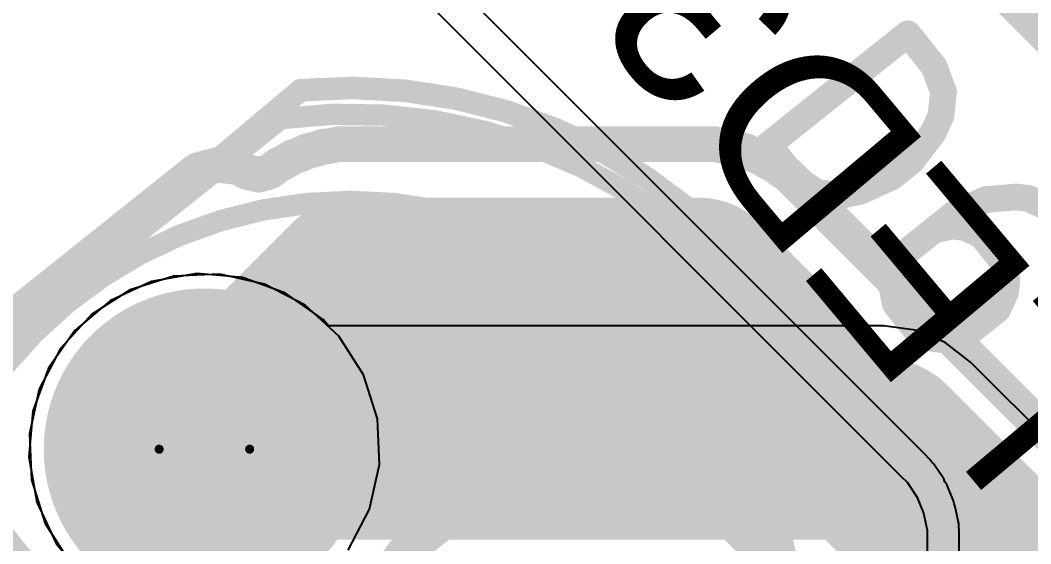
# Model space of a CAD drawing. Header units: inches. Extents: x 0 to 12.4, y -0.6 to 2.2.
# Drawn here: x 1.4063 to 1.6296, y 0.997 to 1.1127 of the extents above; entities that cross this region are included whole.
import ezdxf

# ---------------------------------------------------------------- set-up
doc = ezdxf.new("R2010")
doc.units = ezdxf.units.IN
doc.header["$MEASUREMENT"] = 0
for name, color, linetype in [('Bottom Layer', 5, 'Continuous'), ('Bottom Solder', 6, 'Continuous'), ('Dimension', 6, 'Continuous'), ('Drill Drawing', 1, 'Continuous'), ('Mechanical 4', 56, 'Continuous'), ('Multi-Layer', 9, 'Continuous'), ('Pad Holes', 156, 'Continuous'), ('Top Layer', 1, 'Continuous'), ('Top Overlay', 2, 'Continuous'), ('Top Solder', 216, 'Continuous')]:
    doc.layers.add(name, color=color, linetype=linetype)
doc.styles.add('Arial', font='', dxfattribs={"height": 0.2})
doc.styles.get('Arial').set_extended_font_data('Arial')

# ---------------------------------------------------------------- blocks, each defined once
blk = doc.blocks.new('IR333_A_52')
at = {"layer": 'Bottom Layer'}
h = blk.add_hatch(color=5, dxfattribs=at)
edge = h.paths.add_edge_path()
edge.add_arc((0.0499999, 0), 0.031496, 0, 360)
at = {"layer": 'Bottom Solder'}
h = blk.add_hatch(color=6, dxfattribs=at)
edge = h.paths.add_edge_path()
edge.add_arc((0.0499999, 0), 0.035496, 0, 360)
at = {"layer": 'Multi-Layer'}
h = blk.add_hatch(color=9, dxfattribs=at)
edge = h.paths.add_edge_path()
edge.add_arc((0.0499999, 0), 0.031496, 0, 360)
at = {"layer": 'Pad Holes'}
h = blk.add_hatch(color=7, dxfattribs=at)
edge = h.paths.add_edge_path()
edge.add_arc((0.0499999, 0), 0.017717, 0, 360)
at = {"layer": 'Top Layer'}
h = blk.add_hatch(color=1, dxfattribs=at)
edge = h.paths.add_edge_path()
edge.add_arc((0.0499999, 0), 0.031496, 0, 360)
at = {"layer": 'Top Solder'}
h = blk.add_hatch(color=216, dxfattribs=at)
edge = h.paths.add_edge_path()
edge.add_arc((0.0499999, 0), 0.035496, 0, 360)
at = {"layer": 'Top Overlay', "const_width": 0.005}
for points in [[(-0.1181102, 0, -0.7350501228491367), (0.0970696, 0.0672869)], [(0.0970696, -0.0672869, -0.7350501228491367), (-0.1181102, 0)]]:
    blk.add_lwpolyline(points, format="xyb", dxfattribs=at)
for points in [[(0.0970696, 0.0672869), (0.0970696, -0.067287)], [(0.0599998, -0.044), (0.0400003, -0.0440001)]]:
    blk.add_lwpolyline(points, dxfattribs=at)
at = {"layer": 'Top Overlay', "const_width": 0.0025}
for points in [[(0.0387503, -0.0440001, 1), (0.0412503, -0.0440001, 1)], [(0.0587498, -0.044, 1), (0.0612498, -0.044, 1)], [(0.0958196, -0.0672869, 1), (0.0983196, -0.0672869, 1)], [(0.0958196, -0.067287, 1), (0.0983196, -0.067287, 1)]]:
    blk.add_lwpolyline(points, format="xyb", close=True, dxfattribs=at)

msp = doc.modelspace()

# ---------------------------------------------------------------- linework, layer by layer
at = {"layer": 'Bottom Layer'}
for p, q in [((1.605983, 1.0170474), (1.4206642, 1.2023665)), ((1.4156175, 1.1973198), (1.6009365, 1.0120005)), ((1.450392, 1.0566096), (1.4402655, 1.0561674)), ((1.4602879, 1.0544157), (1.450392, 1.0566096)), ((1.4402655, 1.0561674), (1.4305984, 1.0531194)), ((1.4692789, 1.0497353), (1.4602879, 1.0544157)), ((1.4305984, 1.0531194), (1.4220496, 1.0476732)), ((1.476752, 1.0428874), (1.4692789, 1.0497353)), ((1.4220496, 1.0476732), (1.4152017, 1.0402001)), ((1.4821982, 1.0343386), (1.476752, 1.0428874)), ((1.4152017, 1.0402001), (1.4105213, 1.0312091)), ((1.4852462, 1.0246715), (1.4821982, 1.0343386)), ((1.4105213, 1.0312091), (1.4083274, 1.0213132)), ((1.4856884, 1.014545), (1.4852462, 1.0246715)), ((1.4083274, 1.0213132), (1.4087696, 1.0111867)), ((1.607354, 1.0156765), (1.605983, 1.0170474)), ((1.4834945, 1.0046491), (1.4856884, 1.014545)), ((1.6077446, 1.015092), (1.607354, 1.0156765)), ((1.6082418, 1.0145948), (1.6077446, 1.015092)), ((1.6103961, 1.0113707), (1.6082418, 1.0145948)), ((1.6009365, 1.0120005), (1.6023075, 1.0106296)), ((1.4087696, 1.0111867), (1.4118176, 1.0015196)), ((1.6023075, 1.0106296), (1.6044618, 1.0074055)), ((1.6106651, 1.0107212), (1.6103961, 1.0113707)), ((1.6110556, 1.0101368), (1.6106651, 1.0107212)), ((1.6125395, 1.0065544), (1.6110556, 1.0101368)), ((1.6044618, 1.0074055), (1.6059457, 1.0038231)), ((1.6126766, 1.0058651), (1.6125395, 1.0065544)), ((1.6129457, 1.0052155), (1.6126766, 1.0058651)), ((1.6137022, 1.0014124), (1.6129457, 1.0052155)), ((1.4788141, 0.9956581), (1.4834945, 1.0046491)), ((1.6059457, 1.0038231), (1.6067022, 1.00002)), ((1.4118176, 1.0015196), (1.4172638, 0.9929708)), ((1.6137022, 1.0007093), (1.6137022, 1.0014124)), ((1.6138393, 1.00002), (1.6137022, 1.0007093)), ((1.6067022, 1.00002), (1.6067022, 0.9980812)), ((1.6138393, 0.9980812), (1.6138393, 1.00002)), ((1.6067022, 0.9980812), (1.6067022, 0.6699006)), ((1.6138393, 0.6699006), (1.6138393, 0.9980812))]:
    msp.add_line(p, q, dxfattribs=at)
at = {"layer": 'Dimension'}
for points, const_width in [([(1.6143704, 1.1280377), (1.6697864, 1.0726217)], 0.007874), ([(1.4688731, 1.0833646), (1.4696755, 1.0837509)], 0.007874), ([(1.4696755, 1.0837509), (1.4699421, 1.0838118)], 0.007874), ([(1.4699421, 1.0838118), (1.4699427, 1.083812)], 0.007874), ([(1.4699427, 1.083812), (1.4711452, 1.0840865)], 0.007874), ([(1.4711452, 1.0840865), (1.4716708, 1.0842379)], 0.007874), ([(1.4716708, 1.0842379), (1.4730931, 1.0847355)], 0.007874), ([(1.4730931, 1.0847355), (1.4733654, 1.0847662)], 0.007874), ([(1.4733654, 1.0847662), (1.4733655, 1.0847662)], 0.007874), ([(1.4733655, 1.0847662), (1.4745905, 1.0849043)], 0.007874), ([(1.4745905, 1.0849043), (1.4751298, 1.0849959)], 0.007874), ([(1.4751298, 1.0849959), (1.4763318, 1.0852702)], 0.007874), ([(1.4763318, 1.0852702), (1.4763322, 1.0852703)], 0.007874), ([(1.4763322, 1.0852703), (1.4765994, 1.0853313)], 0.007874), ([(1.4765994, 1.0853313), (1.4837013, 1.0853313)], 0.007874), ([(1.4837013, 1.0853313), (1.5579649, 1.0853313)], 0.007874), ([(1.5579649, 1.0853313), (1.559746, 1.0853313)], 0.007874), ([(1.559746, 1.0853313), (1.5600133, 1.0852703)], 0.007874), ([(1.5600133, 1.0852703), (1.5600135, 1.0852702)], 0.007874), ([(1.5600135, 1.0852702), (1.5612154, 1.0849959)], 0.007874), ([(1.5612154, 1.0849959), (1.5617548, 1.0849043)], 0.007874), ([(1.5617548, 1.0849043), (1.5629799, 1.0847662)], 0.007874), ([(1.5629799, 1.0847662), (1.56298, 1.0847662)], 0.007874), ([(1.56298, 1.0847662), (1.5632523, 1.0847355)], 0.007874), ([(1.5632523, 1.0847355), (1.5635108, 1.0846451)], 0.007874), ([(1.5635108, 1.0846451), (1.5635109, 1.084645)], 0.007874), ([(1.5635109, 1.084645), (1.5638553, 1.0845245)], 0.007874), ([(1.5638553, 1.0845245), (1.5646746, 1.0842378)], 0.007874), ([(1.5646746, 1.0842378), (1.5652004, 1.0840864)], 0.007874), ([(1.5652004, 1.0840864), (1.5664024, 1.083812)], 0.007874), ([(1.5664024, 1.083812), (1.5664028, 1.0838119)], 0.007874), ([(1.5664028, 1.0838119), (1.5666699, 1.0837509)], 0.007874), ([(1.5666699, 1.0837509), (1.5669167, 1.0836321)], 0.007874), ([(1.4646347, 1.0813235), (1.4651136, 1.0815882)], 0.007874), ([(1.4651136, 1.0815882), (1.4661575, 1.0822441)], 0.007874), ([(1.4661575, 1.0822441), (1.4661579, 1.0822443)], 0.007874), ([(1.4661579, 1.0822443), (1.4663896, 1.0823899)], 0.007874), ([(1.4663896, 1.0823899), (1.466648, 1.0824803)], 0.007874), ([(1.466648, 1.0824803), (1.4666482, 1.0824804)], 0.007874), ([(1.4666482, 1.0824804), (1.4678119, 1.0828876)], 0.007874), ([(1.4678119, 1.0828876), (1.4683173, 1.0830969)], 0.007874), ([(1.4683173, 1.0830969), (1.4688731, 1.0833646)], 0.007874), ([(1.5669167, 1.0836321), (1.5669169, 1.083632)], 0.007874), ([(1.5669169, 1.083632), (1.5680279, 1.083097)], 0.007874), ([(1.5680279, 1.083097), (1.5685333, 1.0828876)], 0.007874), ([(1.5685333, 1.0828876), (1.5699557, 1.0823899)], 0.007874), ([(1.5699557, 1.0823899), (1.5701876, 1.0822442)], 0.007874), ([(1.5701876, 1.0822442), (1.5701877, 1.0822441)], 0.007874), ([(1.5701877, 1.0822441), (1.5712315, 1.0815883)], 0.007874), ([(1.5712315, 1.0815883), (1.5717105, 1.0813235)], 0.007874), ([(1.4450175, 1.079169), (1.4454318, 1.0794275)], 0.007874), ([(1.4454318, 1.0794275), (1.445432, 1.0794276)], 0.007874), ([(1.445432, 1.0794276), (1.4457433, 1.0796217)], 0.007874), ([(1.4457433, 1.0796217), (1.4460981, 1.0797151)], 0.007874), ([(1.4460981, 1.0797151), (1.4460982, 1.0797152)], 0.007874), ([(1.4460982, 1.0797152), (1.4495831, 1.0806326)], 0.007874), ([(1.4495831, 1.0806326), (1.4495832, 1.0806326)], 0.007874), ([(1.4495832, 1.0806326), (1.4500206, 1.0807477)], 0.007874), ([(1.4500206, 1.0807477), (1.4504701, 1.0806971)], 0.007874), ([(1.4504701, 1.0806971), (1.4504702, 1.0806971)], 0.007874), ([(1.4504702, 1.0806971), (1.4539663, 1.0803032)], 0.007874), ([(1.4539663, 1.0803032), (1.4544159, 1.0802525)], 0.007874), ([(1.4544159, 1.0802525), (1.4548167, 1.080043)], 0.007874), ([(1.4548167, 1.080043), (1.4548169, 1.0800429)], 0.007874), ([(1.4548169, 1.0800429), (1.4566096, 1.0791055)], 0.007874), ([(1.4590647, 1.0785536), (1.4614685, 1.0792978)], 0.007874), ([(1.4614685, 1.0792978), (1.4616515, 1.0794128)], 0.007874), ([(1.4616515, 1.0794128), (1.4620984, 1.0797298)], 0.007874), ([(1.4620984, 1.0797298), (1.4630624, 1.0804985)], 0.007874), ([(1.4630624, 1.0804985), (1.4630628, 1.0804988)], 0.007874), ([(1.4630628, 1.0804988), (1.4632769, 1.0806695)], 0.007874), ([(1.4632769, 1.0806695), (1.4635236, 1.0807884)], 0.007874), ([(1.4635236, 1.0807884), (1.4635241, 1.0807886)], 0.007874), ([(1.4635241, 1.0807886), (1.4646347, 1.0813235)], 0.007874), ([(1.5717105, 1.0813235), (1.5728216, 1.0807884)], 0.007874), ([(1.5728216, 1.0807884), (1.5728217, 1.0807883)], 0.007874), ([(1.5728217, 1.0807883), (1.5730685, 1.0806695)], 0.007874), ([(1.5730685, 1.0806695), (1.5738543, 1.0800429)], 0.007874), ([(1.5738543, 1.0800429), (1.5742466, 1.07973)], 0.007874), ([(1.5742466, 1.07973), (1.5746931, 1.0794132)], 0.007874), ([(1.5746931, 1.0794132), (1.5750482, 1.0791901)], 0.007874), ([(1.3883459, 1.0339946), (1.4447883, 1.0790069)], 0.007874), ([(1.4447883, 1.0790069), (1.4447887, 1.0790072)], 0.007874), ([(1.4447887, 1.0790072), (1.4448983, 1.0790946)], 0.007874), ([(1.4448983, 1.0790946), (1.445017, 1.0791687)], 0.007874), ([(1.445017, 1.0791687), (1.4450175, 1.079169)], 0.007874), ([(1.4566096, 1.0791055), (1.4590647, 1.0785536)], 0.007874), ([(1.5750482, 1.0791901), (1.5759691, 1.0786114)], 0.007874), ([(1.5759691, 1.0786114), (1.5772285, 1.077352)], 0.007874), ([(1.5772285, 1.077352), (1.5772286, 1.077352)], 0.007874), ([(1.5772286, 1.077352), (1.6645518, 0.9900287)], 0.007874), ([(1.4452837, 1.0189489), (1.4801504, 1.0538155)], 0.0393701), ([(1.4801504, 1.0538155), (1.556195, 1.0538155)], 0.0393701), ([(1.556195, 1.0538155), (1.6447777, 0.9652328)], 0.0393701), ([(1.5074203, 1.0203983), (1.5091324, 1.0217987)], 0.007874), ([(1.5091324, 1.0217987), (1.5112868, 1.0222998)], 0.007874), ([(1.5112868, 1.0222998), (1.5411187, 1.0222998)], 0.007874), ([(1.5411187, 1.0222998), (1.5429869, 1.0219282)], 0.007874), ([(1.5429869, 1.0219282), (1.5445707, 1.0208699)], 0.007874), ([(1.5065019, 1.018386), (1.5074203, 1.0203983)], 0.007874), ([(1.5445707, 1.0208699), (1.6118321, 0.9536085)], 0.007874), ([(1.5065019, 1.018386), (1.5065658, 1.016175)], 0.007874), ([(1.5065658, 1.016175), (1.5070826, 1.014212)], 0.007874), ([(1.5065874, 1.0098167), (1.5070826, 1.014212)], 0.007874), ([(1.3933268, 1.0082952), (1.4315255, 0.9603967)], 0.007874), ([(1.5045379, 1.0058971), (1.5065874, 1.0098167)], 0.007874), ([(1.503836, 1.0051906), (1.5045379, 1.0058971)], 0.007874), ([(1.4912254, 0.9951339), (1.503836, 1.0051906)], 0.007874), ([(1.4897124, 0.9930686), (1.4912254, 0.9951339)], 0.007874)]:
    msp.add_lwpolyline(points, dxfattribs=dict(at, const_width=const_width))
for points, const_width in [([(1.467707, 1.0837509, 1), (1.471644, 1.0837509, 1)], 0.003937), ([(1.467707, 1.0837509, 1), (1.471644, 1.0837509, 1)], 0.003937), ([(1.4679736, 1.0838118, 1), (1.4719106, 1.0838118, 1)], 0.003937), ([(1.4679736, 1.0838118, 1), (1.4719106, 1.0838118, 1)], 0.003937), ([(1.4679742, 1.083812, 1), (1.4719112, 1.083812, 1)], 0.003937), ([(1.4679742, 1.083812, 1), (1.4719112, 1.083812, 1)], 0.003937), ([(1.4691767, 1.0840865, 1), (1.4731137, 1.0840865, 1)], 0.003937), ([(1.4691767, 1.0840865, 1), (1.4731137, 1.0840865, 1)], 0.003937), ([(1.4697023, 1.0842379, 1), (1.4736393, 1.0842379, 1)], 0.003937), ([(1.4697023, 1.0842379, 1), (1.4736393, 1.0842379, 1)], 0.003937), ([(1.4711246, 1.0847355, 1), (1.4750616, 1.0847355, 1)], 0.003937), ([(1.4711246, 1.0847355, 1), (1.4750616, 1.0847355, 1)], 0.003937), ([(1.4713969, 1.0847662, 1), (1.4753339, 1.0847662, 1)], 0.003937), ([(1.4713969, 1.0847662, 1), (1.4753339, 1.0847662, 1)], 0.003937), ([(1.471397, 1.0847662, 1), (1.475334, 1.0847662, 1)], 0.003937), ([(1.471397, 1.0847662, 1), (1.475334, 1.0847662, 1)], 0.003937), ([(1.472622, 1.0849043, 1), (1.476559, 1.0849043, 1)], 0.003937), ([(1.472622, 1.0849043, 1), (1.476559, 1.0849043, 1)], 0.003937), ([(1.4731613, 1.0849959, 1), (1.4770983, 1.0849959, 1)], 0.003937), ([(1.4731613, 1.0849959, 1), (1.4770983, 1.0849959, 1)], 0.003937), ([(1.4743633, 1.0852702, 1), (1.4783003, 1.0852702, 1)], 0.003937), ([(1.4743633, 1.0852702, 1), (1.4783003, 1.0852702, 1)], 0.003937), ([(1.4743637, 1.0852703, 1), (1.4783007, 1.0852703, 1)], 0.003937), ([(1.4743637, 1.0852703, 1), (1.4783007, 1.0852703, 1)], 0.003937), ([(1.4746309, 1.0853313, 1), (1.4785679, 1.0853313, 1)], 0.003937), ([(1.4746309, 1.0853313, 1), (1.4785679, 1.0853313, 1)], 0.003937), ([(1.4817328, 1.0853313, 1), (1.4856698, 1.0853313, 1)], 0.003937), ([(1.4817328, 1.0853313, 1), (1.4856698, 1.0853313, 1)], 0.003937), ([(1.5559964, 1.0853313, 1), (1.5599334, 1.0853313, 1)], 0.003937), ([(1.5559964, 1.0853313, 1), (1.5599334, 1.0853313, 1)], 0.003937), ([(1.5577775, 1.0853313, 1), (1.5617145, 1.0853313, 1)], 0.003937), ([(1.5577775, 1.0853313, 1), (1.5617145, 1.0853313, 1)], 0.003937), ([(1.5580448, 1.0852703, 1), (1.5619818, 1.0852703, 1)], 0.003937), ([(1.5580448, 1.0852703, 1), (1.5619818, 1.0852703, 1)], 0.003937), ([(1.558045, 1.0852702, 1), (1.561982, 1.0852702, 1)], 0.003937), ([(1.558045, 1.0852702, 1), (1.561982, 1.0852702, 1)], 0.003937), ([(1.5592469, 1.0849959, 1), (1.5631839, 1.0849959, 1)], 0.003937), ([(1.5592469, 1.0849959, 1), (1.5631839, 1.0849959, 1)], 0.003937), ([(1.5597863, 1.0849043, 1), (1.5637233, 1.0849043, 1)], 0.003937), ([(1.5597863, 1.0849043, 1), (1.5637233, 1.0849043, 1)], 0.003937), ([(1.5610114, 1.0847662, 1), (1.5649484, 1.0847662, 1)], 0.003937), ([(1.5610114, 1.0847662, 1), (1.5649484, 1.0847662, 1)], 0.003937), ([(1.5610115, 1.0847662, 1), (1.5649485, 1.0847662, 1)], 0.003937), ([(1.5610115, 1.0847662, 1), (1.5649485, 1.0847662, 1)], 0.003937), ([(1.5612838, 1.0847355, 1), (1.5652208, 1.0847355, 1)], 0.003937), ([(1.5612838, 1.0847355, 1), (1.5652208, 1.0847355, 1)], 0.003937), ([(1.5615423, 1.0846451, 1), (1.5654793, 1.0846451, 1)], 0.003937), ([(1.5615423, 1.0846451, 1), (1.5654793, 1.0846451, 1)], 0.003937), ([(1.5615424, 1.084645, 1), (1.5654794, 1.084645, 1)], 0.003937), ([(1.5615424, 1.084645, 1), (1.5654794, 1.084645, 1)], 0.003937), ([(1.5618868, 1.0845245, 1), (1.5658238, 1.0845245, 1)], 0.003937), ([(1.5618868, 1.0845245, 1), (1.5658238, 1.0845245, 1)], 0.003937), ([(1.5627061, 1.0842378, 1), (1.5666431, 1.0842378, 1)], 0.003937), ([(1.5627061, 1.0842378, 1), (1.5666431, 1.0842378, 1)], 0.003937), ([(1.5632319, 1.0840864, 1), (1.5671689, 1.0840864, 1)], 0.003937), ([(1.5632319, 1.0840864, 1), (1.5671689, 1.0840864, 1)], 0.003937), ([(1.5644339, 1.083812, 1), (1.5683709, 1.083812, 1)], 0.003937), ([(1.5644339, 1.083812, 1), (1.5683709, 1.083812, 1)], 0.003937), ([(1.5644343, 1.0838119, 1), (1.5683713, 1.0838119, 1)], 0.003937), ([(1.5644343, 1.0838119, 1), (1.5683713, 1.0838119, 1)], 0.003937), ([(1.5647014, 1.0837509, 1), (1.5686384, 1.0837509, 1)], 0.003937), ([(1.5647014, 1.0837509, 1), (1.5686384, 1.0837509, 1)], 0.003937), ([(1.4631451, 1.0815882, 1), (1.4670821, 1.0815882, 1)], 0.003937), ([(1.4631451, 1.0815882, 1), (1.4670821, 1.0815882, 1)], 0.003937), ([(1.464189, 1.0822441, 1), (1.468126, 1.0822441, 1)], 0.003937), ([(1.464189, 1.0822441, 1), (1.468126, 1.0822441, 1)], 0.003937), ([(1.4641894, 1.0822443, 1), (1.4681264, 1.0822443, 1)], 0.003937), ([(1.4641894, 1.0822443, 1), (1.4681264, 1.0822443, 1)], 0.003937), ([(1.4644211, 1.0823899, 1), (1.4683581, 1.0823899, 1)], 0.003937), ([(1.4644211, 1.0823899, 1), (1.4683581, 1.0823899, 1)], 0.003937), ([(1.4646795, 1.0824803, 1), (1.4686165, 1.0824803, 1)], 0.003937), ([(1.4646795, 1.0824803, 1), (1.4686165, 1.0824803, 1)], 0.003937), ([(1.4646797, 1.0824804, 1), (1.4686167, 1.0824804, 1)], 0.003937), ([(1.4646797, 1.0824804, 1), (1.4686167, 1.0824804, 1)], 0.003937), ([(1.4658434, 1.0828876, 1), (1.4697804, 1.0828876, 1)], 0.003937), ([(1.4658434, 1.0828876, 1), (1.4697804, 1.0828876, 1)], 0.003937), ([(1.4663488, 1.0830969, 1), (1.4702858, 1.0830969, 1)], 0.003937), ([(1.4663488, 1.0830969, 1), (1.4702858, 1.0830969, 1)], 0.003937), ([(1.4669046, 1.0833646, 1), (1.4708416, 1.0833646, 1)], 0.003937), ([(1.4669046, 1.0833646, 1), (1.4708416, 1.0833646, 1)], 0.003937), ([(1.5649482, 1.0836321, 1), (1.5688852, 1.0836321, 1)], 0.003937), ([(1.5649482, 1.0836321, 1), (1.5688852, 1.0836321, 1)], 0.003937), ([(1.5649484, 1.083632, 1), (1.5688854, 1.083632, 1)], 0.003937), ([(1.5649484, 1.083632, 1), (1.5688854, 1.083632, 1)], 0.003937), ([(1.5660594, 1.083097, 1), (1.5699964, 1.083097, 1)], 0.003937), ([(1.5660594, 1.083097, 1), (1.5699964, 1.083097, 1)], 0.003937), ([(1.5665648, 1.0828876, 1), (1.5705018, 1.0828876, 1)], 0.003937), ([(1.5665648, 1.0828876, 1), (1.5705018, 1.0828876, 1)], 0.003937), ([(1.5679872, 1.0823899, 1), (1.5719242, 1.0823899, 1)], 0.003937), ([(1.5679872, 1.0823899, 1), (1.5719242, 1.0823899, 1)], 0.003937), ([(1.5682191, 1.0822442, 1), (1.5721561, 1.0822442, 1)], 0.003937), ([(1.5682191, 1.0822442, 1), (1.5721561, 1.0822442, 1)], 0.003937), ([(1.5682192, 1.0822441, 1), (1.5721562, 1.0822441, 1)], 0.003937), ([(1.5682192, 1.0822441, 1), (1.5721562, 1.0822441, 1)], 0.003937), ([(1.569263, 1.0815883, 1), (1.5732, 1.0815883, 1)], 0.003937), ([(1.569263, 1.0815883, 1), (1.5732, 1.0815883, 1)], 0.003937), ([(1.4434633, 1.0794275, 1), (1.4474003, 1.0794275, 1)], 0.003937), ([(1.4434633, 1.0794275, 1), (1.4474003, 1.0794275, 1)], 0.003937), ([(1.4434635, 1.0794276, 1), (1.4474005, 1.0794276, 1)], 0.003937), ([(1.4434635, 1.0794276, 1), (1.4474005, 1.0794276, 1)], 0.003937), ([(1.4437748, 1.0796217, 1), (1.4477118, 1.0796217, 1)], 0.003937), ([(1.4437748, 1.0796217, 1), (1.4477118, 1.0796217, 1)], 0.003937), ([(1.4441296, 1.0797151, 1), (1.4480666, 1.0797151, 1)], 0.003937), ([(1.4441296, 1.0797151, 1), (1.4480666, 1.0797151, 1)], 0.003937), ([(1.4441297, 1.0797152, 1), (1.4480667, 1.0797152, 1)], 0.003937), ([(1.4441297, 1.0797152, 1), (1.4480667, 1.0797152, 1)], 0.003937), ([(1.4476146, 1.0806326, 1), (1.4515516, 1.0806326, 1)], 0.003937), ([(1.4476146, 1.0806326, 1), (1.4515516, 1.0806326, 1)], 0.003937), ([(1.4476147, 1.0806326, 1), (1.4515517, 1.0806326, 1)], 0.003937), ([(1.4476147, 1.0806326, 1), (1.4515517, 1.0806326, 1)], 0.003937), ([(1.4480521, 1.0807477, 1), (1.4519891, 1.0807477, 1)], 0.003937), ([(1.4480521, 1.0807477, 1), (1.4519891, 1.0807477, 1)], 0.003937), ([(1.4485016, 1.0806971, 1), (1.4524386, 1.0806971, 1)], 0.003937), ([(1.4485016, 1.0806971, 1), (1.4524386, 1.0806971, 1)], 0.003937), ([(1.4485017, 1.0806971, 1), (1.4524387, 1.0806971, 1)], 0.003937), ([(1.4485017, 1.0806971, 1), (1.4524387, 1.0806971, 1)], 0.003937), ([(1.4519978, 1.0803032, 1), (1.4559348, 1.0803032, 1)], 0.003937), ([(1.4519978, 1.0803032, 1), (1.4559348, 1.0803032, 1)], 0.003937), ([(1.4524474, 1.0802525, 1), (1.4563844, 1.0802525, 1)], 0.003937), ([(1.4524474, 1.0802525, 1), (1.4563844, 1.0802525, 1)], 0.003937), ([(1.4528482, 1.080043, 1), (1.4567852, 1.080043, 1)], 0.003937), ([(1.4528482, 1.080043, 1), (1.4567852, 1.080043, 1)], 0.003937), ([(1.4528484, 1.0800429, 1), (1.4567854, 1.0800429, 1)], 0.003937), ([(1.4528484, 1.0800429, 1), (1.4567854, 1.0800429, 1)], 0.003937), ([(1.4595, 1.0792978, 1), (1.463437, 1.0792978, 1)], 0.003937), ([(1.4595, 1.0792978, 1), (1.463437, 1.0792978, 1)], 0.003937), ([(1.459683, 1.0794128, 1), (1.46362, 1.0794128, 1)], 0.003937), ([(1.459683, 1.0794128, 1), (1.46362, 1.0794128, 1)], 0.003937), ([(1.4601299, 1.0797298, 1), (1.4640669, 1.0797298, 1)], 0.003937), ([(1.4601299, 1.0797298, 1), (1.4640669, 1.0797298, 1)], 0.003937), ([(1.4610939, 1.0804985, 1), (1.4650309, 1.0804985, 1)], 0.003937), ([(1.4610939, 1.0804985, 1), (1.4650309, 1.0804985, 1)], 0.003937), ([(1.4610943, 1.0804988, 1), (1.4650313, 1.0804988, 1)], 0.003937), ([(1.4610943, 1.0804988, 1), (1.4650313, 1.0804988, 1)], 0.003937), ([(1.4613084, 1.0806695, 1), (1.4652454, 1.0806695, 1)], 0.003937), ([(1.4613084, 1.0806695, 1), (1.4652454, 1.0806695, 1)], 0.003937), ([(1.4615551, 1.0807884, 1), (1.4654921, 1.0807884, 1)], 0.003937), ([(1.4615551, 1.0807884, 1), (1.4654921, 1.0807884, 1)], 0.003937), ([(1.4615556, 1.0807886, 1), (1.4654926, 1.0807886, 1)], 0.003937), ([(1.4615556, 1.0807886, 1), (1.4654926, 1.0807886, 1)], 0.003937), ([(1.4626662, 1.0813235, 1), (1.4666032, 1.0813235, 1)], 0.003937), ([(1.4626662, 1.0813235, 1), (1.4666032, 1.0813235, 1)], 0.003937), ([(1.569742, 1.0813235, 1), (1.573679, 1.0813235, 1)], 0.003937), ([(1.569742, 1.0813235, 1), (1.573679, 1.0813235, 1)], 0.003937), ([(1.5708531, 1.0807884, 1), (1.5747901, 1.0807884, 1)], 0.003937), ([(1.5708531, 1.0807884, 1), (1.5747901, 1.0807884, 1)], 0.003937), ([(1.5708532, 1.0807883, 1), (1.5747902, 1.0807883, 1)], 0.003937), ([(1.5708532, 1.0807883, 1), (1.5747902, 1.0807883, 1)], 0.003937), ([(1.5711, 1.0806695, 1), (1.575037, 1.0806695, 1)], 0.003937), ([(1.5711, 1.0806695, 1), (1.575037, 1.0806695, 1)], 0.003937), ([(1.5718858, 1.0800429, 1), (1.5758228, 1.0800429, 1)], 0.003937), ([(1.5718858, 1.0800429, 1), (1.5758228, 1.0800429, 1)], 0.003937), ([(1.5722781, 1.07973, 1), (1.5762151, 1.07973, 1)], 0.003937), ([(1.5722781, 1.07973, 1), (1.5762151, 1.07973, 1)], 0.003937), ([(1.5727246, 1.0794132, 1), (1.5766616, 1.0794132, 1)], 0.003937), ([(1.5727246, 1.0794132, 1), (1.5766616, 1.0794132, 1)], 0.003937), ([(1.4428198, 1.0790069, 1), (1.4467568, 1.0790069, 1)], 0.003937), ([(1.4428198, 1.0790069, 1), (1.4467568, 1.0790069, 1)], 0.003937), ([(1.4428202, 1.0790072, 1), (1.4467572, 1.0790072, 1)], 0.003937), ([(1.4428202, 1.0790072, 1), (1.4467572, 1.0790072, 1)], 0.003937), ([(1.4429298, 1.0790946, 1), (1.4468668, 1.0790946, 1)], 0.003937), ([(1.4429298, 1.0790946, 1), (1.4468668, 1.0790946, 1)], 0.003937), ([(1.4430485, 1.0791687, 1), (1.4469855, 1.0791687, 1)], 0.003937), ([(1.4430485, 1.0791687, 1), (1.4469855, 1.0791687, 1)], 0.003937), ([(1.443049, 1.079169, 1), (1.446986, 1.079169, 1)], 0.003937), ([(1.443049, 1.079169, 1), (1.446986, 1.079169, 1)], 0.003937), ([(1.4546411, 1.0791055, 1), (1.4585781, 1.0791055, 1)], 0.003937), ([(1.4546411, 1.0791055, 1), (1.4585781, 1.0791055, 1)], 0.003937), ([(1.4570962, 1.0785536, 1), (1.4610332, 1.0785536, 1)], 0.003937), ([(1.4570962, 1.0785536, 1), (1.4610332, 1.0785536, 1)], 0.003937), ([(1.5730797, 1.0791901, 1), (1.5770167, 1.0791901, 1)], 0.003937), ([(1.5730797, 1.0791901, 1), (1.5770167, 1.0791901, 1)], 0.003937), ([(1.5740006, 1.0786114, 1), (1.5779376, 1.0786114, 1)], 0.003937), ([(1.5740006, 1.0786114, 1), (1.5779376, 1.0786114, 1)], 0.003937), ([(1.57526, 1.077352, 1), (1.579197, 1.077352, 1)], 0.003937), ([(1.57526, 1.077352, 1), (1.579197, 1.077352, 1)], 0.003937), ([(1.5752601, 1.077352, 1), (1.5791971, 1.077352, 1)], 0.003937), ([(1.5752601, 1.077352, 1), (1.5791971, 1.077352, 1)], 0.003937), ([(1.4703079, 1.0538155, 1), (1.4899929, 1.0538155, 1)], 0.019685), ([(1.4703079, 1.0538155, 1), (1.4899929, 1.0538155, 1)], 0.019685), ([(1.5463525, 1.0538155, 1), (1.5660375, 1.0538155, 1)], 0.019685), ([(1.5463525, 1.0538155, 1), (1.5660375, 1.0538155, 1)], 0.019685), ([(1.4354412, 1.0189489, 1), (1.4551262, 1.0189489, 1)], 0.019685), ([(1.5071639, 1.0217987, 1), (1.5111009, 1.0217987, 1)], 0.003937), ([(1.5071639, 1.0217987, 1), (1.5111009, 1.0217987, 1)], 0.003937), ([(1.5093183, 1.0222998, 1), (1.5132553, 1.0222998, 1)], 0.003937), ([(1.5093183, 1.0222998, 1), (1.5132553, 1.0222998, 1)], 0.003937), ([(1.5391502, 1.0222998, 1), (1.5430872, 1.0222998, 1)], 0.003937), ([(1.5391502, 1.0222998, 1), (1.5430872, 1.0222998, 1)], 0.003937), ([(1.5410184, 1.0219282, 1), (1.5449554, 1.0219282, 1)], 0.003937), ([(1.5410184, 1.0219282, 1), (1.5449554, 1.0219282, 1)], 0.003937), ([(1.5054518, 1.0203983, 1), (1.5093888, 1.0203983, 1)], 0.003937), ([(1.5054518, 1.0203983, 1), (1.5093888, 1.0203983, 1)], 0.003937), ([(1.5426022, 1.0208699, 1), (1.5465392, 1.0208699, 1)], 0.003937), ([(1.5426022, 1.0208699, 1), (1.5465392, 1.0208699, 1)], 0.003937), ([(1.5045334, 1.018386, 1), (1.5084704, 1.018386, 1)], 0.003937), ([(1.5045334, 1.018386, 1), (1.5084704, 1.018386, 1)], 0.003937), ([(1.5045973, 1.016175, 1), (1.5085343, 1.016175, 1)], 0.003937), ([(1.5045973, 1.016175, 1), (1.5085343, 1.016175, 1)], 0.003937), ([(1.5051141, 1.014212, 1), (1.5090511, 1.014212, 1)], 0.003937), ([(1.5051141, 1.014212, 1), (1.5090511, 1.014212, 1)], 0.003937), ([(1.5046189, 1.0098167, 1), (1.5085559, 1.0098167, 1)], 0.003937), ([(1.5046189, 1.0098167, 1), (1.5085559, 1.0098167, 1)], 0.003937), ([(1.5025694, 1.0058971, 1), (1.5065064, 1.0058971, 1)], 0.003937), ([(1.5025694, 1.0058971, 1), (1.5065064, 1.0058971, 1)], 0.003937), ([(1.5018675, 1.0051906, 1), (1.5058045, 1.0051906, 1)], 0.003937), ([(1.5018675, 1.0051906, 1), (1.5058045, 1.0051906, 1)], 0.003937), ([(1.4892569, 0.9951339, 1), (1.4931939, 0.9951339, 1)], 0.003937), ([(1.4892569, 0.9951339, 1), (1.4931939, 0.9951339, 1)], 0.003937)]:
    msp.add_lwpolyline(points, format="xyb", close=True, dxfattribs=dict(at, const_width=const_width))
at = {"layer": 'Drill Drawing'}
for points, const_width in [([(1.4570079, 1.0179291, 1), (1.4370079, 1.0179291, 1)], 0.002), ([(1.4365079, 1.0179291, 1), (1.4375079, 1.0179291, 1)], 0.001), ([(1.4565079, 1.0179291, 1), (1.4575079, 1.0179291, 1)], 0.001)]:
    msp.add_lwpolyline(points, format="xyb", close=True, dxfattribs=dict(at, const_width=const_width))
at = {"layer": 'Mechanical 4'}
for points, const_width in [([(1.5716808, 1.0851543), (1.6024614, 1.1097014)], 0.0059055), ([(1.6024614, 1.1097014), (1.6083059, 1.1023727)], 0.0059055), ([(1.6083059, 1.1023727), (1.6103469, 1.0968066)], 0.0059055), ([(1.6097532, 1.0915373), (1.6103469, 1.0968066)], 0.0059055), ([(1.6079907, 1.0877337), (1.6097532, 1.0915373)], 0.0059055), ([(1.3688197, 1.0151195), (1.4639315, 1.0909702)], 0.0047244), ([(1.6032966, 1.0815924), (1.6079907, 1.0877337)], 0.0059055), ([(1.5716808, 1.0851543), (1.5775254, 1.0778256)], 0.0059055), ([(1.5988994, 1.0780856), (1.6032966, 1.0815924)], 0.0059055), ([(1.5918675, 1.0748757), (1.5988994, 1.0780856)], 0.0059055), ([(1.5775254, 1.0778256), (1.5824979, 1.0745973)], 0.0059055), ([(1.5824979, 1.0745973), (1.5877671, 1.0740036)], 0.0059055), ([(1.5877671, 1.0740036), (1.5918675, 1.0748757)], 0.0059055), ([(1.6196798, 1.0730763), (1.6264149, 1.0736516)], 0.0059055), ([(1.6264149, 1.0736516), (1.6290495, 1.0733548)], 0.0059055), ([(1.6126479, 1.0698664), (1.6196798, 1.0730763)], 0.0059055), ([(1.6290495, 1.0733548), (1.6328531, 1.0715922)], 0.0059055), ([(1.600922, 1.0605151), (1.6126479, 1.0698664)], 0.0059055), ([(1.6082507, 1.0663597), (1.6123511, 1.0672318)], 0.0059055), ([(1.6123511, 1.0672318), (1.6149858, 1.066935)], 0.0059055), ([(1.6149858, 1.066935), (1.6187893, 1.0651724)], 0.0059055), ([(1.6187893, 1.0651724), (1.623465, 1.0593095)], 0.0059055), ([(1.5991595, 1.0567116), (1.600922, 1.0605151)], 0.0059055), ([(1.623465, 1.0593095), (1.6243371, 1.0552091)], 0.0059055), ([(1.5988626, 1.0540769), (1.5991595, 1.0567116)], 0.0059055), ([(1.5988626, 1.0540769), (1.5997347, 1.0499765)], 0.0059055), ([(1.6240402, 1.0525744), (1.6243371, 1.0552091)], 0.0059055), ([(1.6222777, 1.0487708), (1.6240402, 1.0525744)], 0.0059055), ([(1.5997347, 1.0499765), (1.6044104, 1.0441136)], 0.0059055), ([(1.614949, 1.0429263), (1.6222777, 1.0487708)], 0.0059055), ([(1.6044104, 1.0441136), (1.6082139, 1.042351)], 0.0059055), ([(1.6082139, 1.042351), (1.6108486, 1.0420542)], 0.0059055), ([(1.6108486, 1.0420542), (1.614949, 1.0429263)], 0.0059055)]:
    msp.add_lwpolyline(points, dxfattribs=dict(at, const_width=const_width))
for points, const_width in [([(1.600985, 1.1097014, 1), (1.6039378, 1.1097014, 1)], 0.0029527), ([(1.600985, 1.1097014, 1), (1.6039378, 1.1097014, 1)], 0.0029527), ([(1.6068295, 1.1023727, 1), (1.6097823, 1.1023727, 1)], 0.0029527), ([(1.6068295, 1.1023727, 1), (1.6097823, 1.1023727, 1)], 0.0029527), ([(1.6088705, 1.0968066, 1), (1.6118233, 1.0968066, 1)], 0.0029527), ([(1.6088705, 1.0968066, 1), (1.6118233, 1.0968066, 1)], 0.0029527), ([(1.6082768, 1.0915373, 1), (1.6112296, 1.0915373, 1)], 0.0029527), ([(1.6082768, 1.0915373, 1), (1.6112296, 1.0915373, 1)], 0.0029527), ([(1.4627453, 1.090966, 1), (1.4651075, 1.090966, 1)], 0.0023622), ([(1.4627504, 1.0909702, 1), (1.4651126, 1.0909702, 1)], 0.0023622), ([(1.6065143, 1.0877337, 1), (1.6094671, 1.0877337, 1)], 0.0029527), ([(1.6065143, 1.0877337, 1), (1.6094671, 1.0877337, 1)], 0.0029527), ([(1.5702044, 1.0851543, 1), (1.5731572, 1.0851543, 1)], 0.0029527), ([(1.5702044, 1.0851543, 1), (1.5731572, 1.0851543, 1)], 0.0029527), ([(1.6018202, 1.0815924, 1), (1.604773, 1.0815924, 1)], 0.0029527), ([(1.6018202, 1.0815924, 1), (1.604773, 1.0815924, 1)], 0.0029527), ([(1.597423, 1.0780856, 1), (1.6003758, 1.0780856, 1)], 0.0029527), ([(1.597423, 1.0780856, 1), (1.6003758, 1.0780856, 1)], 0.0029527), ([(1.576049, 1.0778256, 1), (1.5790018, 1.0778256, 1)], 0.0029527), ([(1.576049, 1.0778256, 1), (1.5790018, 1.0778256, 1)], 0.0029527), ([(1.5810215, 1.0745973, 1), (1.5839743, 1.0745973, 1)], 0.0029527), ([(1.5810215, 1.0745973, 1), (1.5839743, 1.0745973, 1)], 0.0029527), ([(1.5862907, 1.0740036, 1), (1.5892435, 1.0740036, 1)], 0.0029527), ([(1.5862907, 1.0740036, 1), (1.5892435, 1.0740036, 1)], 0.0029527), ([(1.5903911, 1.0748757, 1), (1.5933439, 1.0748757, 1)], 0.0029527), ([(1.5903911, 1.0748757, 1), (1.5933439, 1.0748757, 1)], 0.0029527), ([(1.6249385, 1.0736516, 1), (1.6278913, 1.0736516, 1)], 0.0029527), ([(1.6249385, 1.0736516, 1), (1.6278913, 1.0736516, 1)], 0.0029527), ([(1.5776419, 0.9742467, 1), (1.3807907, 0.9742467, 1)], 0.0047244), ([(1.6182034, 1.0730763, 1), (1.6211562, 1.0730763, 1)], 0.0029527), ([(1.6182034, 1.0730763, 1), (1.6211562, 1.0730763, 1)], 0.0029527), ([(1.6275731, 1.0733548, 1), (1.6305259, 1.0733548, 1)], 0.0029527), ([(1.6275731, 1.0733548, 1), (1.6305259, 1.0733548, 1)], 0.0029527), ([(1.6111715, 1.0698664, 1), (1.6141243, 1.0698664, 1)], 0.0029527), ([(1.6111715, 1.0698664, 1), (1.6141243, 1.0698664, 1)], 0.0029527), ([(1.6108747, 1.0672318, 1), (1.6138275, 1.0672318, 1)], 0.0029527), ([(1.6108747, 1.0672318, 1), (1.6138275, 1.0672318, 1)], 0.0029527), ([(1.6135094, 1.066935, 1), (1.6164622, 1.066935, 1)], 0.0029527), ([(1.6135094, 1.066935, 1), (1.6164622, 1.066935, 1)], 0.0029527), ([(1.6067743, 1.0663597, 1), (1.6097271, 1.0663597, 1)], 0.0029527), ([(1.6173129, 1.0651724, 1), (1.6202657, 1.0651724, 1)], 0.0029527), ([(1.6173129, 1.0651724, 1), (1.6202657, 1.0651724, 1)], 0.0029527), ([(1.5994456, 1.0605151, 1), (1.6023984, 1.0605151, 1)], 0.0029527), ([(1.5994456, 1.0605151, 1), (1.6023984, 1.0605151, 1)], 0.0029527), ([(1.6219886, 1.0593095, 1), (1.6249414, 1.0593095, 1)], 0.0029527), ([(1.6219886, 1.0593095, 1), (1.6249414, 1.0593095, 1)], 0.0029527), ([(1.5976831, 1.0567116, 1), (1.6006359, 1.0567116, 1)], 0.0029527), ([(1.5976831, 1.0567116, 1), (1.6006359, 1.0567116, 1)], 0.0029527), ([(1.5973862, 1.0540769, 1), (1.600339, 1.0540769, 1)], 0.0029527), ([(1.5973862, 1.0540769, 1), (1.600339, 1.0540769, 1)], 0.0029527), ([(1.6228607, 1.0552091, 1), (1.6258135, 1.0552091, 1)], 0.0029527), ([(1.6228607, 1.0552091, 1), (1.6258135, 1.0552091, 1)], 0.0029527), ([(1.6225638, 1.0525744, 1), (1.6255166, 1.0525744, 1)], 0.0029527), ([(1.6225638, 1.0525744, 1), (1.6255166, 1.0525744, 1)], 0.0029527), ([(1.5982583, 1.0499765, 1), (1.6012111, 1.0499765, 1)], 0.0029527), ([(1.5982583, 1.0499765, 1), (1.6012111, 1.0499765, 1)], 0.0029527), ([(1.6208013, 1.0487708, 1), (1.6237541, 1.0487708, 1)], 0.0029527), ([(1.6208013, 1.0487708, 1), (1.6237541, 1.0487708, 1)], 0.0029527), ([(1.602934, 1.0441136, 1), (1.6058868, 1.0441136, 1)], 0.0029527), ([(1.602934, 1.0441136, 1), (1.6058868, 1.0441136, 1)], 0.0029527), ([(1.6067375, 1.042351, 1), (1.6096903, 1.042351, 1)], 0.0029527), ([(1.6067375, 1.042351, 1), (1.6096903, 1.042351, 1)], 0.0029527), ([(1.6134726, 1.0429263, 1), (1.6164254, 1.0429263, 1)], 0.0029527), ([(1.6134726, 1.0429263, 1), (1.6164254, 1.0429263, 1)], 0.0029527), ([(1.6093722, 1.0420542, 1), (1.612325, 1.0420542, 1)], 0.0029527), ([(1.6093722, 1.0420542, 1), (1.612325, 1.0420542, 1)], 0.0029527)]:
    msp.add_lwpolyline(points, format="xyb", close=True, dxfattribs=dict(at, const_width=const_width))
at = {"layer": 'Mechanical 4', "const_width": 0.0047244}
for points in [[(1.4639264, 1.090966, -0.7597296939052851), (1.552598, 0.8822017)], [(1.5526267, 0.8822243, -0.7597301926920902), (1.3688249, 1.0151238)]]:
    msp.add_lwpolyline(points, format="xyb", dxfattribs=at)
at = {"layer": 'Top Layer'}
for p, q in [((1.4453142, 1.0567204), (1.435332, 1.0549602)), ((1.4554119, 1.0558369), (1.4453142, 1.0567204)), ((1.435332, 1.0549602), (1.4261455, 1.0506765)), ((1.4649368, 1.0523701), (1.4554119, 1.0558369)), ((1.4732398, 1.0465562), (1.4649368, 1.0523701)), ((1.4261455, 1.0506765), (1.4183808, 1.044161)), ((1.4744096, 1.0451621), (1.4732398, 1.0465562)), ((1.4183808, 1.044161), (1.4125669, 1.035858)), ((1.597071, 1.0451621), (1.4744096, 1.0451621)), ((1.6041194, 1.0442342), (1.597071, 1.0451621)), ((1.6106875, 1.0415136), (1.6041194, 1.0442342)), ((1.6163276, 1.0371857), (1.6106875, 1.0415136)), ((1.6742567, 0.9792567), (1.6163276, 1.0371857)), ((1.4125669, 1.035858), (1.4091001, 1.0263331)), ((1.4091001, 1.0263331), (1.4082166, 1.0162354)), ((1.4082166, 1.0162354), (1.4099768, 1.0062532)), ((1.4099768, 1.0062532), (1.4142605, 0.9970667)), ((1.4142605, 0.9970667), (1.420776, 0.989302))]:
    msp.add_line(p, q, dxfattribs=at)
at = {"layer": 'Top Layer', "const_width": 0.04}
for points in [[(1.4470079, 1.0179291), (1.597071, 1.0179291)], [(1.597071, 1.0179291), (1.655, 0.9600001)]]:
    msp.add_lwpolyline(points, dxfattribs=at)
at = {"layer": 'Top Layer', "const_width": 0.02}
for points in [[(1.4370079, 1.0179291, 1), (1.4570079, 1.0179291, 1)], [(1.587071, 1.0179291, 1), (1.607071, 1.0179291, 1)], [(1.587071, 1.0179291, 1), (1.607071, 1.0179291, 1)]]:
    msp.add_lwpolyline(points, format="xyb", close=True, dxfattribs=at)

# ---------------------------------------------------------------- block references
at = {"rotation": 130}
msp.add_blockref('IR333_A_52', (1.4791472, 0.979627), dxfattribs=at)

# ---------------------------------------------------------------- texts
at = {"layer": 'Top Overlay', "style": 'Arial'}
msp.add_text('LED3', height=0.04, rotation=130, dxfattribs=at).set_placement((1.6522557, 1.0311329))

doc.saveas('drawing.dxf')
